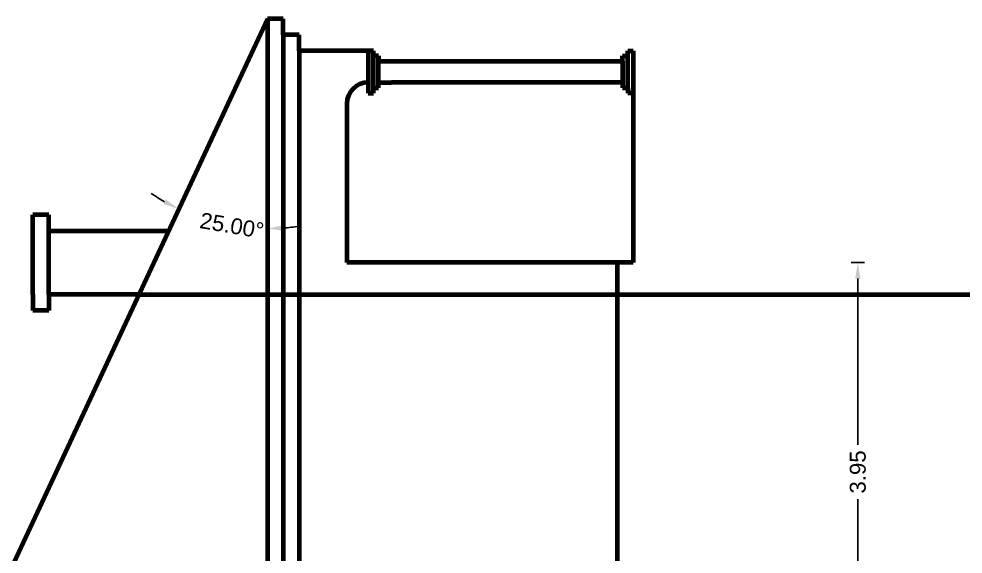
# Model space of a CAD drawing. Header units: millimetres. Extents: x 1315 to 1720, y -131 to -50.
# Drawn here: x 1532.83 to 1541.74, y -67.75 to -62.7 of the extents above; entities that cross this region are included whole.
import ezdxf

# ---------------------------------------------------------------- set-up
doc = ezdxf.new("R2010")
doc.units = ezdxf.units.MM
for name, color, linetype in [('Alçados', 50, 'Continuous'), ('cortes', 6, 'Continuous'), ('cotas', 1, 'Continuous')]:
    doc.layers.add(name, color=color, linetype=linetype)
doc.styles.get("Standard").update_dxf_attribs({"font": 'ARIALUNI.TTF', "height": 0.22})
doc.dimstyles.get("Standard").update_dxf_attribs({"dimtxt": 0.15, "dimasz": 0.15, "dimexe": 0.0625, "dimexo": 0.0625, "dimgap": 0.0625, "dimtad": 0, "dimzin": 0, "dimdsep": 46, "dimtxsty": 'Standard', "dimcen": 2.5, "dimclrd": 256, "dimclre": 256, "dimclrt": 256, "dimazin": 0, "dimtfac": 1, "dimtofl": 0, "dimtmove": 0, "dimatfit": 3, "dimfxl": 0.0625, "dimfxlon": 1, "dimtolj": 1, "dimtzin": 0, "dimlwd": -1, "dimlwe": -1, "dimarcsym": 0})

# ---------------------------------------------------------------- blocks, each defined once
blk = doc.blocks.new('*D96')
at = {"layer": 'cotas', "transparency": 16777216}
for p, q in [((1540.8112, -64.9965), (1540.6862, -64.9965)), ((1540.7487, -65.1465), (1540.7487, -66.7139)), ((1540.7487, -68.7965), (1540.7487, -67.2292)), ((1540.8112, -68.9465), (1540.6862, -68.9465))]:
    blk.add_line(p, q, dxfattribs=at)
at = {"layer": 'cotas', "lineweight": 100, "transparency": 16777216}
for points in [[(1540.7237, -65.1465), (1540.7737, -65.1465), (1540.7487, -64.9965)], [(1540.7237, -68.7965), (1540.7737, -68.7965), (1540.7487, -68.9465)]]:
    blk.add_solid(points, dxfattribs=at)
at = {"layer": 'Defpoints', "color": 0, "lineweight": 100, "transparency": 16777216}
for p in [(1542.3877, -64.9965), (1540.7487, -68.9465), (1542.3877, -68.9465)]:
    blk.add_point(p, dxfattribs=at)
at = {"layer": 'cotas', "transparency": 16777216, "insert": (1540.7487, -66.9715), "char_height": 0.15, "attachment_point": 5, "rotation": 90}
blk.add_mtext('\\A1;3.95', dxfattribs=at)
blk = doc.blocks.new('*D152')
at = {"layer": 'Alçados', "ltscale": 0.05, "transparency": 16777216}
for start, end in [(236.31245, 240.65622), (274.34378, 278.68755)]:
    blk.add_arc((1535.177, -62.6965), 1.979, start, end, dxfattribs=at)
at = {"layer": 'Alçados', "lineweight": 100, "ltscale": 0.05, "transparency": 16777216}
for points in [[(1534.2186, -64.3994), (1534.1957, -64.4439), (1534.3406, -64.4901)], [(1535.3278, -64.6949), (1535.3259, -64.6449), (1535.177, -64.6756)]]:
    blk.add_solid(points, dxfattribs=at)
at = {"layer": 'Defpoints', "color": 0, "lineweight": 100, "ltscale": 0.05, "transparency": 16777216}
for p in [(1535.177, -62.6965), (1535.177, -62.6965), (1534.6094, -64.5924), (1532.667, -68.0792), (1535.177, -84.4465)]:
    blk.add_point(p, dxfattribs=at)
at = {"layer": 'Alçados', "lineweight": 100, "ltscale": 0.05, "transparency": 16777216, "insert": (1534.8422, -64.647), "char_height": 0.15, "attachment_point": 5, "rotation": 350.2609}
blk.add_mtext('\\A1;25.00°', dxfattribs=at)
blk = doc.blocks.new('*D155')
at = {"layer": 'Alçados', "ltscale": 0.05, "transparency": 16777216}
for start, end in [(91.86663, 98.05857), (106.94143, 113.13337)]:
    blk.add_arc((1535.177, -84.4465), 4.6044, start, end, dxfattribs=at)
at = {"layer": 'Alçados', "lineweight": 100, "ltscale": 0.05, "transparency": 16777216}
for points in [[(1535.0266, -79.8196), (1535.0274, -79.8696), (1535.177, -79.8421)], [(1533.3782, -80.2352), (1533.3578, -80.1895), (1533.2311, -80.2735)]]:
    blk.add_solid(points, dxfattribs=at)
at = {"layer": 'Defpoints', "color": 0, "lineweight": 100, "ltscale": 0.05, "transparency": 16777216}
for p in [(1535.177, -62.6965), (1532.667, -79.0638), (1534.5097, -79.8907), (1535.177, -84.4465), (1535.177, -84.4465)]:
    blk.add_point(p, dxfattribs=at)
at = {"layer": 'Alçados', "lineweight": 100, "ltscale": 0.05, "transparency": 16777216, "insert": (1534.1804, -79.9513), "char_height": 0.15, "attachment_point": 5, "rotation": 12.5}
blk.add_mtext('\\A1;25.00°', dxfattribs=at)

msp = doc.modelspace()

# ---------------------------------------------------------------- linework, layer by layer
at = {"layer": 'Alçados', "lineweight": 100, "ltscale": 0.05}
for p, q in [((1535.177, -62.6965), (1532.667, -68.0792)), ((1535.327, -62.6965), (1535.177, -62.6965)), ((1535.177, -62.6965), (1535.177, -84.4465)), ((1535.327, -62.8465), (1535.327, -62.6965)), ((1535.477, -62.8465), (1535.327, -62.8465)), ((1535.327, -62.8465), (1535.327, -65.9441)), ((1535.477, -62.9965), (1535.477, -62.8465)), ((1536.177, -62.9965), (1535.477, -62.9965)), ((1536.177, -62.9965), (1535.477, -62.9965)), ((1535.477, -62.9965), (1535.477, -84.1465)), ((1536.127, -62.9965), (1536.127, -63.3965)), ((1536.127, -62.9965), (1536.177, -62.9965)), ((1536.177, -63.3965), (1536.177, -62.9965)), ((1536.227, -63.0465), (1536.177, -63.0465)), ((1536.227, -63.3465), (1536.227, -63.0465)), ((1536.227, -63.0465), (1536.227, -63.0965)), ((1538.527, -63.0965), (1538.527, -63.0465)), ((1538.527, -63.0465), (1538.577, -63.0465)), ((1538.577, -63.3465), (1538.577, -62.9965)), ((1538.577, -63.0465), (1538.577, -62.9965)), ((1538.577, -62.9965), (1538.627, -62.9965)), ((1538.627, -62.9965), (1538.627, -63.3965)), ((1538.627, -62.9965), (1538.627, -64.9965)), ((1536.227, -63.0965), (1538.527, -63.0965)), ((1538.527, -63.0965), (1538.527, -63.2965)), ((1536.127, -63.2965), (1536.127, -63.2965)), ((1536.177, -63.3965), (1536.177, -63.3465)), ((1536.177, -63.3465), (1536.227, -63.3465)), ((1536.227, -63.3465), (1536.227, -63.2965)), ((1536.227, -63.2965), (1536.3474, -63.2965)), ((1538.527, -63.2965), (1536.3474, -63.2965)), ((1538.527, -63.2965), (1538.527, -63.3465)), ((1538.527, -63.3465), (1538.577, -63.3465)), ((1538.577, -63.3465), (1538.577, -63.3965)), ((1536.127, -63.3965), (1536.177, -63.3965)), ((1538.627, -63.3965), (1538.577, -63.3965)), ((1535.927, -63.4965), (1535.927, -64.9965)), ((1533.1146, -64.5465), (1532.9646, -64.5465)), ((1532.9646, -64.6965), (1532.9646, -64.5465)), ((1533.1146, -64.6965), (1533.1146, -64.5465)), ((1532.9646, -65.2965), (1532.9646, -64.6965)), ((1533.1146, -64.6965), (1534.2444, -64.6965)), ((1533.1146, -65.2965), (1533.1146, -64.6965)), ((1538.627, -64.9965), (1535.927, -64.9965)), ((1538.477, -64.9965), (1538.477, -82.1465)), ((1532.9646, -65.2965), (1532.9646, -65.4465)), ((1533.9646, -65.2965), (1533.1146, -65.2965)), ((1533.1146, -65.2965), (1533.1146, -65.4465)), ((1533.1146, -65.2965), (1533.1146, -65.4465)), ((1533.9646, -65.2965), (1533.1146, -65.2965)), ((1533.1146, -65.4465), (1532.9646, -65.4465)), ((1535.327, -65.9441), (1535.327, -84.2965))]:
    msp.add_line(p, q, dxfattribs=at)
msp.add_arc((1536.127, -63.4965), 0.2, 90, 180, dxfattribs=at)
at = {"layer": 'cortes', "lineweight": 100, "ltscale": 0.05}
msp.add_line((1533.9646, -65.2965), (1555.4877, -65.2965), dxfattribs=at)

# ---------------------------------------------------------------- dimensions: what is measured, and where the dimension line sits
at = {"layer": 'Alçados', "lineweight": 100, "ltscale": 0.05}
dim = msp.add_angular_dim_2l(base=(1534.6094, -64.5924), line1=((1535.177, -62.6965), (1535.177, -84.4465)), line2=((1535.177, -62.6965), (1532.667, -68.0792)), dimstyle='Standard', dxfattribs=at)
dim.commit()
dim.dimension.update_dxf_attribs({"geometry": '*D152', "text_midpoint": (1534.8422, -64.647), "dimtype": 162})
dim = msp.add_angular_dim_2l(base=(1534.5097, -79.8907), line1=((1535.177, -62.6965), (1535.177, -84.4465)), line2=((1535.177, -84.4465), (1532.667, -79.0638)), dimstyle='Standard', dxfattribs=at)
dim.commit()
dim.dimension.update_dxf_attribs({"geometry": '*D155', "text_midpoint": (1534.1804, -79.9513)})
at = {"layer": 'cotas'}
dim = msp.add_linear_dim(base=(1540.7487, -68.9465), p1=(1542.3877, -64.9965), p2=(1542.3877, -68.9465), angle=90, dimstyle='Standard', dxfattribs=at)
dim.commit()
dim.dimension.update_dxf_attribs({"geometry": '*D96', "text_midpoint": (1540.7487, -66.9715)})

doc.saveas('drawing.dxf')
